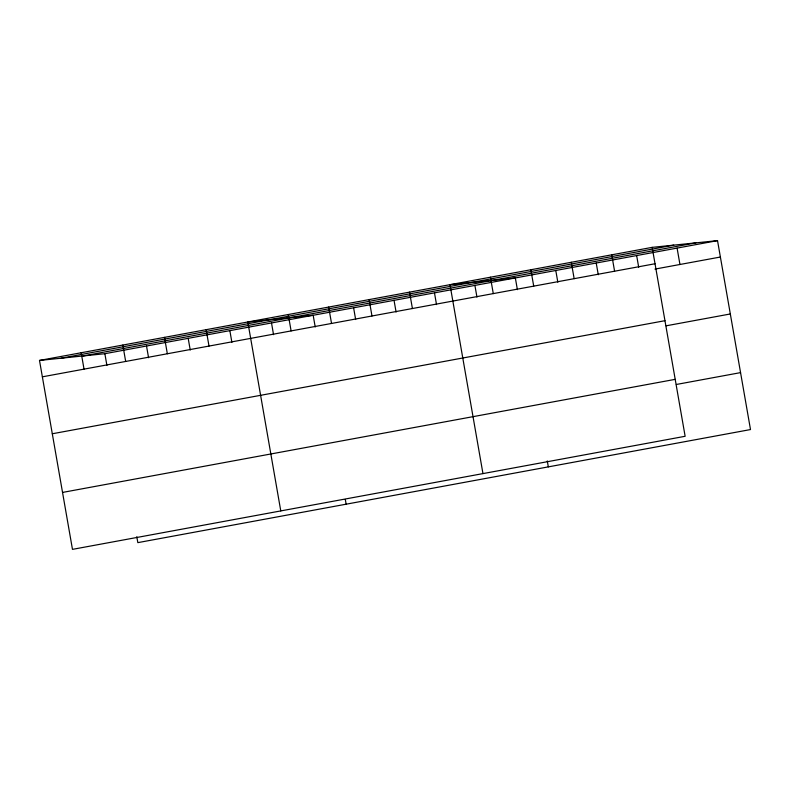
<?xml version="1.0" encoding="UTF-8"?>
<svg xmlns="http://www.w3.org/2000/svg" width="790" height="790" viewBox="0 0 790 790"><rect width="100%" height="100%" fill="white"/><g stroke="black" fill="none" stroke-linecap="round" stroke-linejoin="round"><path stroke-width="1.19" d="M652.165 247.359L685.137 436.287L72.473 549.366L39.5 360.438L652.165 247.359L717.527 240.634L750.5 429.562L137.835 542.641L136.798 536.716M61.067 358.216L673.732 245.137M83.296 355.935L695.96 242.846M39.5 360.438L104.863 353.713L717.527 240.634M42.364 376.83L655.019 263.751M654.979 269.094L720.391 257.026M52.298 433.769L664.963 320.691M666.098 325.816L730.325 313.966M62.538 492.427L675.203 379.348M676.339 384.473L740.566 372.623M677.089 248.1L679.953 264.492M636.651 255.555L638.695 267.267M611.727 254.824L614.59 271.217M596.223 263.021L598.267 274.732M571.288 262.28L574.152 278.673M555.785 270.486L557.829 282.198M530.85 269.746L533.714 286.138M517.391 289.654L515.347 277.952L449.984 284.676L482.957 473.605M547.282 460.945L548.319 466.88M490.422 277.211L493.276 293.603M474.909 285.417L476.953 297.119M434.48 292.873L436.524 304.584M409.546 292.142L412.41 308.535M394.042 300.338L396.086 312.05M369.108 299.598L371.972 315.99M353.604 307.804L355.648 319.516M328.679 307.063L331.533 323.456M315.21 326.971L313.166 315.269L247.803 321.994L280.776 510.923M345.319 499.448L346.139 504.198M288.241 314.529L291.105 330.921M271.513 322.952L273.547 334.664M229.851 330.645L231.895 342.356M206.141 329.677L209.004 346.069M188.188 338.337L190.232 350.049M164.488 337.37L167.342 353.762M146.525 346.03L148.569 357.732M122.825 345.062L125.679 361.455M104.863 353.713L106.907 365.424M81.163 352.745L84.026 369.137"/></g></svg>
